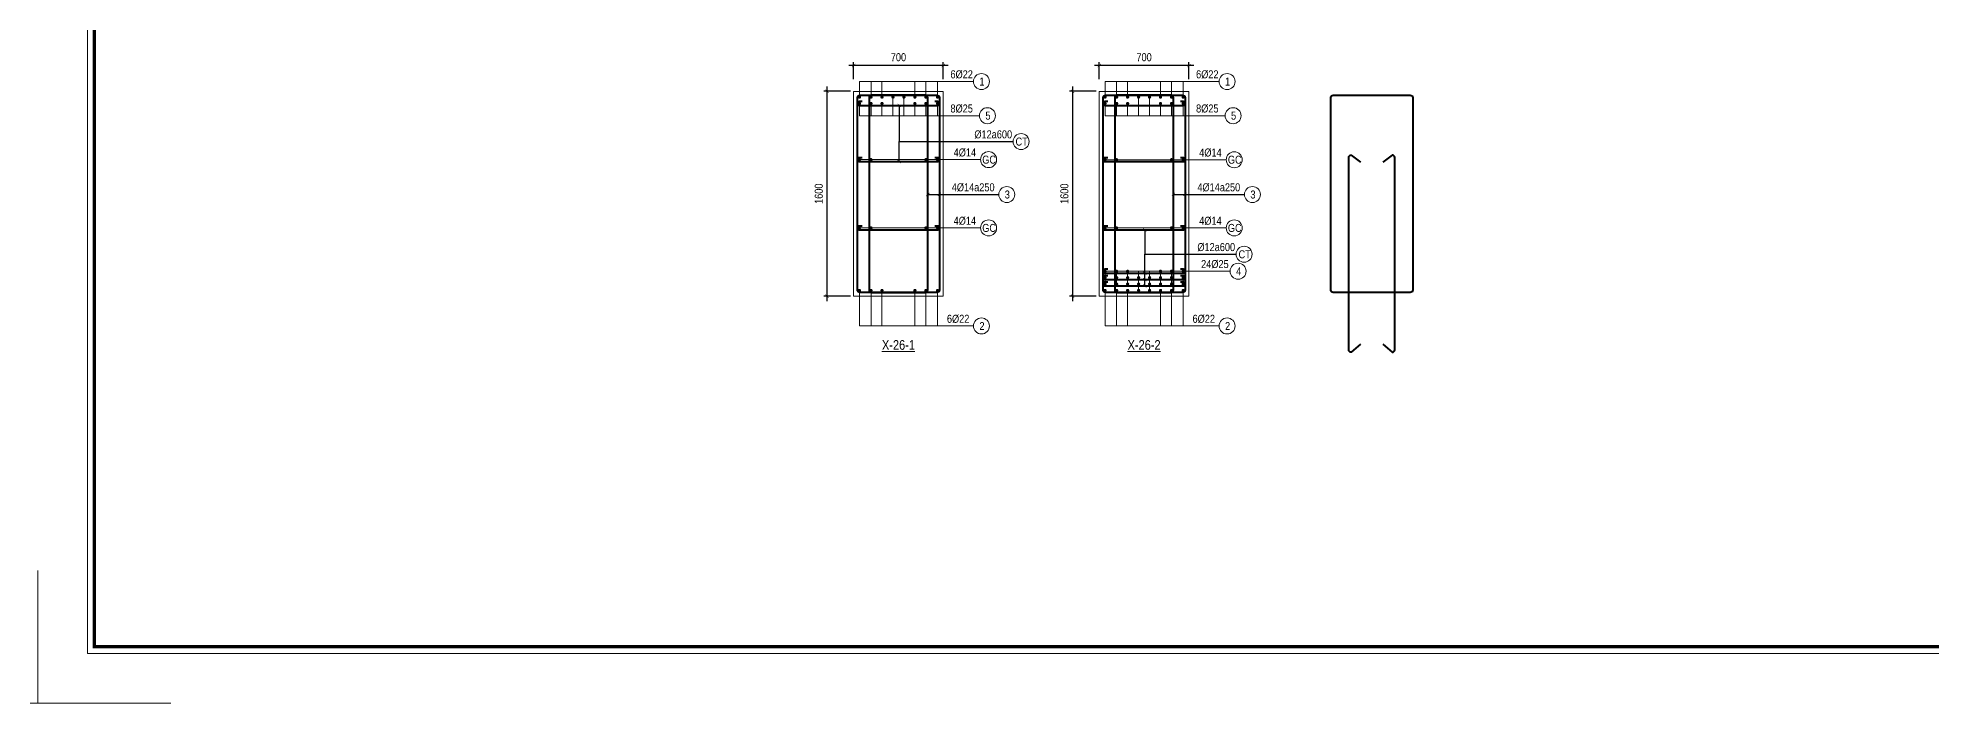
# Model space of a CAD drawing. Header units: millimetres. Extents: x 3014920 to 3563667, y -1638653 to -1356471.
# Drawn here: x 3323837 to 3338621, y -1601326 to -1596131 of the extents above; entities that cross this region are included whole.
import ezdxf
from ezdxf.enums import TextEntityAlignment as Align

# ---------------------------------------------------------------- set-up
doc = ezdxf.new("R2010")
doc.units = ezdxf.units.MM
doc.header["$MEASUREMENT"] = 0
doc.header["$PDMODE"] = 2
doc.layers.get('0').update_dxf_attribs({"lineweight": 9})
doc.layers.get('Defpoints').update_dxf_attribs({"color": 10, "lineweight": 0})
for name, color, linetype, lineweight in [('CDAI', 21, 'Continuous', 40), ('CTHEP', 50, 'Continuous', 50), ('DBAO', 90, 'Continuous', 13), ('DGIONG', 130, 'Continuous', 13), ('KTH', 154, 'Continuous', 9), ('TEXT', 7, 'Continuous', 15)]:
    doc.layers.add(name, color=color, linetype=linetype, lineweight=lineweight)
doc.styles.add('Star-HelCon', font='VHELVCN_0.TTF')
doc.styles.add('TTP-HelCon', font='VHELVCN_0.TTF')
doc.dimstyles.new('TTP-25', dxfattribs={"dimscale": 25, "dimtxt": 2.5, "dimasz": 1, "dimexe": 1, "dimexo": 1, "dimgap": 0.09, "dimtad": 0, "dimdec": 4, "dimrnd": 1, "dimzin": 9, "dimdsep": 46, "dimtxsty": 'TTP-HelCon', "dimblk": 'ARCHTICK', "dimcen": 0.09, "dimdle": 1.5, "dimclrd": 256, "dimclre": 256, "dimclrt": 7, "dimadec": 0, "dimazin": 0, "dimtfac": 1, "dimtdec": 4, "dimtmove": 0, "dimatfit": 3, "dimldrblk": 'ARCHTICK', "dimfxl": 1, "dimtvp": 1, "dimtolj": 1, "dimtzin": 0, "dimarcsym": 0})

# ---------------------------------------------------------------- blocks, each defined once
blk = doc.blocks.new('_ArchTick')
at = {"color": 0, "linetype": 'ByBlock', "const_width": 0.15}
blk.add_lwpolyline([(-0.5, -0.5), (0.5, 0.5)], dxfattribs=at)
blk = doc.blocks.new('*D161')
at = {"layer": 'Defpoints', "color": 0, "ltscale": 500, "transparency": 16777216}
for p in [(3330207, -1596548), (3329999, -1598148), (3330207, -1598148)]:
    blk.add_point(p, dxfattribs=at)
at = {"layer": 'KTH', "lineweight": -2, "ltscale": 500, "transparency": 16777216}
for p, q in [((3330182, -1596548), (3329974, -1596548)), ((3329999, -1596511), (3329999, -1598186)), ((3330182, -1598148), (3329974, -1598148))]:
    blk.add_line(p, q, dxfattribs=at)
at = {"layer": 'KTH', "lineweight": -2, "ltscale": 500, "transparency": 16777216, "xscale": 25, "yscale": 25, "zscale": 25}
for p, rotation in [((3329999, -1596548), 90), ((3329999, -1598148), 270)]:
    blk.add_blockref('_ArchTick', p, dxfattribs=dict(at, rotation=rotation))
at = {"layer": 'KTH', "color": 7, "ltscale": 500, "transparency": 16777216, "insert": (3329935, -1597348), "char_height": 62.5, "attachment_point": 5, "rotation": 90, "style": 'TTP-HelCon'}
blk.add_mtext('\\A1;1600', dxfattribs=at)
blk = doc.blocks.new('*D162')
at = {"layer": 'Defpoints', "color": 0, "ltscale": 500, "transparency": 16777216}
for p in [(3330207, -1596346), (3330207, -1596479), (3330907, -1596479)]:
    blk.add_point(p, dxfattribs=at)
at = {"layer": 'KTH', "lineweight": -2, "ltscale": 500, "transparency": 16777216}
for p, q in [((3330207, -1596454), (3330207, -1596321)), ((3330907, -1596454), (3330907, -1596321)), ((3330945, -1596346), (3330170, -1596346))]:
    blk.add_line(p, q, dxfattribs=at)
at = {"layer": 'KTH', "lineweight": -2, "ltscale": 500, "transparency": 16777216, "xscale": 25, "yscale": 25, "zscale": 25, "rotation": 180}
blk.add_blockref('_ArchTick', (3330207, -1596346), dxfattribs=at)
at = {"layer": 'KTH', "lineweight": -2, "ltscale": 500, "transparency": 16777216, "xscale": 25, "yscale": 25, "zscale": 25}
blk.add_blockref('_ArchTick', (3330907, -1596346), dxfattribs=at)
at = {"layer": 'KTH', "color": 7, "ltscale": 500, "transparency": 16777216, "insert": (3330557, -1596282), "char_height": 62.5, "attachment_point": 5, "style": 'TTP-HelCon'}
blk.add_mtext('\\A1;700', dxfattribs=at)
blk = doc.blocks.new('*D163')
at = {"layer": 'Defpoints', "color": 0, "ltscale": 500, "transparency": 16777216}
for p in [(3332125, -1596548), (3331917, -1598148), (3332125, -1598148)]:
    blk.add_point(p, dxfattribs=at)
at = {"layer": 'KTH', "lineweight": -2, "ltscale": 500, "transparency": 16777216}
for p, q in [((3332100, -1596548), (3331892, -1596548)), ((3331917, -1596511), (3331917, -1598186)), ((3332100, -1598148), (3331892, -1598148))]:
    blk.add_line(p, q, dxfattribs=at)
at = {"layer": 'KTH', "lineweight": -2, "ltscale": 500, "transparency": 16777216, "xscale": 25, "yscale": 25, "zscale": 25}
for p, rotation in [((3331917, -1596548), 90), ((3331917, -1598148), 270)]:
    blk.add_blockref('_ArchTick', p, dxfattribs=dict(at, rotation=rotation))
at = {"layer": 'KTH', "color": 7, "ltscale": 500, "transparency": 16777216, "insert": (3331853, -1597348), "char_height": 62.5, "attachment_point": 5, "rotation": 90, "style": 'TTP-HelCon'}
blk.add_mtext('\\A1;1600', dxfattribs=at)
blk = doc.blocks.new('*D164')
at = {"layer": 'Defpoints', "color": 0, "ltscale": 500, "transparency": 16777216}
for p in [(3332125, -1596346), (3332125, -1596479), (3332825, -1596479)]:
    blk.add_point(p, dxfattribs=at)
at = {"layer": 'KTH', "lineweight": -2, "ltscale": 500, "transparency": 16777216}
for p, q in [((3332125, -1596454), (3332125, -1596321)), ((3332825, -1596454), (3332825, -1596321)), ((3332863, -1596346), (3332088, -1596346))]:
    blk.add_line(p, q, dxfattribs=at)
at = {"layer": 'KTH', "lineweight": -2, "ltscale": 500, "transparency": 16777216, "xscale": 25, "yscale": 25, "zscale": 25, "rotation": 180}
blk.add_blockref('_ArchTick', (3332125, -1596346), dxfattribs=at)
at = {"layer": 'KTH', "lineweight": -2, "ltscale": 500, "transparency": 16777216, "xscale": 25, "yscale": 25, "zscale": 25}
blk.add_blockref('_ArchTick', (3332825, -1596346), dxfattribs=at)
at = {"layer": 'KTH', "color": 7, "ltscale": 500, "transparency": 16777216, "insert": (3332475, -1596282), "char_height": 62.5, "attachment_point": 5, "style": 'TTP-HelCon'}
blk.add_mtext('\\A1;700', dxfattribs=at)
blk = doc.blocks.new('CHG_XX_Khung ten')
blk.add_lwpolyline([(15, 579), (826, 579), (826, 15), (15, 15)], close=True)
at = {"color": 4, "linetype": 'Continuous', "const_width": 1}
blk.add_lwpolyline([(17, 577), (824, 577), (824, 17), (17, 17)], close=True, dxfattribs=at)
at = {"layer": 'Defpoints', "color": 1, "ltscale": 2}
for points in [[(40.06, 0), (0, 0), (0, 40)], [(800.94, 0), (841, 0), (841, 40)]]:
    blk.add_lwpolyline(points, dxfattribs=at)

msp = doc.modelspace()

# ---------------------------------------------------------------- linework, layer by layer
at = {"layer": 'CDAI', "elevation": 0}
for points in [[(3330255.81737, -1596578.32957), (3330858.31737, -1596578.32957, -0.4142135624), (3330877.06737, -1596597.07957), (3330877.06737, -1598099.57957, -0.4142135624), (3330858.31737, -1598118.32957), (3330255.81737, -1598118.32957, -0.4142135624), (3330237.06737, -1598099.57957), (3330237.06737, -1596597.07957, -0.4142135624)], [(3330767.60309, -1596578.32957), (3330346.53166, -1596578.32957, 0.4142135624), (3330327.78166, -1596597.07957), (3330327.78166, -1598099.57957, 0.4142135624), (3330346.53166, -1598118.32957), (3330767.60309, -1598118.32957, 0.4142135624), (3330786.35309, -1598099.57957), (3330786.35309, -1596597.07957, 0.4142135624)], [(3332173.77855, -1596578.32957), (3332776.27855, -1596578.32957, -0.4142135624), (3332795.02855, -1596597.07957), (3332795.02855, -1598099.57957, -0.4142135624), (3332776.27855, -1598118.32957), (3332173.77855, -1598118.32957, -0.4142135624), (3332155.02855, -1598099.57957), (3332155.02855, -1596597.07957, -0.4142135624)], [(3332685.56426, -1596578.32957), (3332264.49283, -1596578.32957, 0.4142135624), (3332245.74283, -1596597.07957), (3332245.74283, -1598099.57957, 0.4142135624), (3332264.49283, -1598118.32957), (3332685.56426, -1598118.32957, 0.4142135624), (3332704.31426, -1598099.57957), (3332704.31426, -1596597.07957, 0.4142135624)], [(3333951.282, -1596578.32957), (3334553.782, -1596578.32957, -0.4142135624), (3334572.532, -1596597.07957), (3334572.532, -1598099.57957, -0.4142135624), (3334553.782, -1598118.32957), (3333951.282, -1598118.32957, -0.4142135624), (3333932.532, -1598099.57957), (3333932.532, -1596597.07957, -0.4142135624)]]:
    msp.add_lwpolyline(points, format="xyb", close=True, dxfattribs=at)
for points in [[(3330273.98737, -1596628.32957), (3330252.06737, -1596628.32957, 0.4142135624), (3330237.06737, -1596643.32957, 0.4142135624), (3330252.06737, -1596658.32957), (3330862.06737, -1596658.32957, 0.4142135624), (3330877.06737, -1596643.32957, 0.4142135624), (3330862.06737, -1596628.32957), (3330840.14738, -1596628.32957)], [(3332191.94854, -1596628.32957), (3332170.02855, -1596628.32957, 0.4142135624), (3332155.02855, -1596643.32957, 0.4142135624), (3332170.02855, -1596658.32957), (3332780.02855, -1596658.32957, 0.4142135624), (3332795.02855, -1596643.32957, 0.4142135624), (3332780.02855, -1596628.32957), (3332758.10856, -1596628.32957)], [(3330273.98737, -1597066.6629), (3330252.06737, -1597066.6629, 0.4142135624), (3330237.06737, -1597081.6629, 0.4142135624), (3330252.06737, -1597096.6629), (3330862.06737, -1597096.6629, 0.4142135624), (3330877.06737, -1597081.6629, 0.4142135624), (3330862.06737, -1597066.6629), (3330840.14738, -1597066.6629)], [(3332191.94854, -1597067.18858), (3332170.02855, -1597067.18858, 0.4142135624), (3332155.02855, -1597082.18858, 0.4142135624), (3332170.02855, -1597097.18858), (3332780.02855, -1597097.18858, 0.4142135624), (3332795.02855, -1597082.18858, 0.4142135624), (3332780.02855, -1597067.18858), (3332758.10856, -1597067.18858)], [(3334164.83884, -1598523.0673), (3334091.99628, -1598586.00072, -0.4142135624), (3334073.24628, -1598567.25072), (3334073.24628, -1597064.75072, -0.4142135624), (3334091.99628, -1597046.00072), (3334164.83884, -1597102.40549)], [(3334340.22515, -1598523.0673), (3334413.06771, -1598586.00072, 0.4142135624), (3334431.81771, -1598567.25072), (3334431.81771, -1597064.75072, 0.4142135624), (3334413.06771, -1597046.00072), (3334340.22515, -1597102.40549)], [(3330273.98737, -1597599.99623), (3330252.06737, -1597599.99623, 0.4142135624), (3330237.06737, -1597614.99623, 0.4142135624), (3330252.06737, -1597629.99623), (3330862.06737, -1597629.99623, 0.4142135624), (3330877.06737, -1597614.99623, 0.4142135624), (3330862.06737, -1597599.99623), (3330840.14738, -1597599.99623)], [(3332191.94854, -1597599.99623), (3332170.02855, -1597599.99623, 0.4142135624), (3332155.02855, -1597614.99623, 0.4142135624), (3332170.02855, -1597629.99623), (3332780.02855, -1597629.99623, 0.4142135624), (3332795.02855, -1597614.99623, 0.4142135624), (3332780.02855, -1597599.99623), (3332758.10856, -1597599.99623)], [(3332191.94854, -1597938.32957), (3332170.02855, -1597938.32957, 0.4142135624), (3332155.02855, -1597953.32957, 0.4142135624), (3332170.02855, -1597968.32957), (3332780.02855, -1597968.32957, 0.4142135624), (3332795.02855, -1597953.32957, 0.4142135624), (3332780.02855, -1597938.32957), (3332758.10856, -1597938.32957)], [(3332191.94854, -1597988.32957), (3332170.02855, -1597988.32957, 0.4142135624), (3332155.02855, -1598003.32957, 0.4142135624), (3332170.02855, -1598018.32957), (3332780.02855, -1598018.32957, 0.4142135624), (3332795.02855, -1598003.32957, 0.4142135624), (3332780.02855, -1597988.32957), (3332758.10856, -1597988.32957)], [(3332191.94854, -1598038.32957), (3332170.02855, -1598038.32957, 0.4142135624), (3332155.02855, -1598053.32957, 0.4142135624), (3332170.02855, -1598068.32957), (3332780.02855, -1598068.32957, 0.4142135624), (3332795.02855, -1598053.32957, 0.4142135624), (3332780.02855, -1598038.32957), (3332758.10856, -1598038.32957)]]:
    msp.add_lwpolyline(points, format="xyb", dxfattribs=at)
at = {"layer": 'CTHEP', "const_width": 12.5, "elevation": 0}
for points in [[(3330245.81737, -1596593.32957, 1), (3330258.31737, -1596593.32957, 1)], [(3330245.81737, -1596643.32957, 1), (3330258.31737, -1596643.32957, 1)], [(3330336.53166, -1596593.32957, -1), (3330349.03166, -1596593.32957, -1)], [(3330336.53166, -1596643.32957, -1), (3330349.03166, -1596643.32957, -1)], [(3330422.24595, -1596593.32957, -1), (3330434.74595, -1596593.32957, -1)], [(3330422.24595, -1596643.32957, -1), (3330434.74595, -1596643.32957, -1)], [(3330507.96023, -1596593.32957, -1), (3330520.46023, -1596593.32957, -1)], [(3330606.17452, -1596593.32957, 1), (3330593.67452, -1596593.32957, 1)], [(3330691.8888, -1596593.32957, 1), (3330679.3888, -1596593.32957, 1)], [(3330691.8888, -1596643.32957, 1), (3330679.3888, -1596643.32957, 1)], [(3330777.60309, -1596593.32957, 1), (3330765.10309, -1596593.32957, 1)], [(3330777.60309, -1596643.32957, 1), (3330765.10309, -1596643.32957, 1)], [(3330855.81737, -1596593.32957, 1), (3330868.31737, -1596593.32957, 1)], [(3330855.81737, -1596643.32957, 1), (3330868.31737, -1596643.32957, 1)], [(3332163.77855, -1596593.32957, 1), (3332176.27855, -1596593.32957, 1)], [(3332163.77855, -1596643.32957, 1), (3332176.27855, -1596643.32957, 1)], [(3332254.49283, -1596593.32957, -1), (3332266.99283, -1596593.32957, -1)], [(3332254.49283, -1596643.32957, -1), (3332266.99283, -1596643.32957, -1)], [(3332340.20712, -1596593.32957, -1), (3332352.70712, -1596593.32957, -1)], [(3332340.20712, -1596643.32957, -1), (3332352.70712, -1596643.32957, -1)], [(3332425.9214, -1596593.32957, -1), (3332438.4214, -1596593.32957, -1)], [(3332524.13569, -1596593.32957, 1), (3332511.63569, -1596593.32957, 1)], [(3332609.84998, -1596593.32957, 1), (3332597.34998, -1596593.32957, 1)], [(3332609.84998, -1596643.32957, 1), (3332597.34998, -1596643.32957, 1)], [(3332695.56426, -1596593.32957, 1), (3332683.06426, -1596593.32957, 1)], [(3332695.56426, -1596643.32957, 1), (3332683.06426, -1596643.32957, 1)], [(3332773.77855, -1596593.32957, 1), (3332786.27855, -1596593.32957, 1)], [(3332773.77855, -1596643.32957, 1), (3332786.27855, -1596643.32957, 1)], [(3330245.81737, -1597081.6629, 1), (3330258.31737, -1597081.6629, 1)], [(3330336.53166, -1597081.6629, 1), (3330349.03166, -1597081.6629, 1)], [(3330765.10309, -1597081.6629, 1), (3330777.60309, -1597081.6629, 1)], [(3330855.81737, -1597081.6629, 1), (3330868.31737, -1597081.6629, 1)], [(3332163.77855, -1597082.18858, 1), (3332176.27855, -1597082.18858, 1)], [(3332254.49283, -1597082.18858, 1), (3332266.99283, -1597082.18858, 1)], [(3332683.06426, -1597082.18858, 1), (3332695.56426, -1597082.18858, 1)], [(3332773.77855, -1597082.18858, 1), (3332786.27855, -1597082.18858, 1)], [(3330245.81737, -1597614.99623, 1), (3330258.31737, -1597614.99623, 1)], [(3330336.53166, -1597614.99624, 1), (3330349.03166, -1597614.99624, 1)], [(3330765.10309, -1597614.99623, 1), (3330777.60309, -1597614.99623, 1)], [(3330855.81737, -1597614.99623, 1), (3330868.31737, -1597614.99623, 1)], [(3332163.77855, -1597614.99623, 1), (3332176.27855, -1597614.99623, 1)], [(3332254.49283, -1597614.99624, 1), (3332266.99283, -1597614.99624, 1)], [(3332683.06426, -1597614.99623, 1), (3332695.56426, -1597614.99623, 1)], [(3332773.77855, -1597614.99623, 1), (3332786.27855, -1597614.99623, 1)], [(3332163.77855, -1597953.32957, -1), (3332176.27855, -1597953.32957, -1)], [(3332254.49283, -1597953.32957, 1), (3332266.99283, -1597953.32957, 1)], [(3332340.20712, -1597953.32957, 1), (3332352.70712, -1597953.32957, 1)], [(3332609.84998, -1597953.32957, -1), (3332597.34998, -1597953.32957, -1)], [(3332695.56426, -1597953.32957, -1), (3332683.06426, -1597953.32957, -1)], [(3332773.77855, -1597953.32957, -1), (3332786.27855, -1597953.32957, -1)], [(3330245.81737, -1598103.32957, 1), (3330258.31737, -1598103.32957, 1)], [(3330336.53166, -1598103.32957, 1), (3330349.03166, -1598103.32957, 1)], [(3330422.24595, -1598103.32957, 1), (3330434.74595, -1598103.32957, 1)], [(3330691.8888, -1598103.32957, -1), (3330679.3888, -1598103.32957, -1)], [(3330777.60309, -1598103.32957, -1), (3330765.10309, -1598103.32957, -1)], [(3330855.81737, -1598103.32957, 1), (3330868.31737, -1598103.32957, 1)], [(3332163.77855, -1598003.32957, -1), (3332176.27855, -1598003.32957, -1)], [(3332163.77855, -1598053.32957, -1), (3332176.27855, -1598053.32957, -1)], [(3332163.77855, -1598103.32957, 1), (3332176.27855, -1598103.32957, 1)], [(3332254.49283, -1598003.32957, 1), (3332266.99283, -1598003.32957, 1)], [(3332254.49283, -1598053.32957, 1), (3332266.99283, -1598053.32957, 1)], [(3332254.49283, -1598103.32957, 1), (3332266.99283, -1598103.32957, 1)], [(3332340.20712, -1598003.32957, 1), (3332352.70712, -1598003.32957, 1)], [(3332340.20712, -1598053.32957, 1), (3332352.70712, -1598053.32957, 1)], [(3332340.20712, -1598103.32957, 1), (3332352.70712, -1598103.32957, 1)], [(3332425.9214, -1598003.32957, 1), (3332438.4214, -1598003.32957, 1)], [(3332425.9214, -1598053.32957, 1), (3332438.4214, -1598053.32957, 1)], [(3332425.9214, -1598103.32957, 1), (3332438.4214, -1598103.32957, 1)], [(3332524.13569, -1598003.32957, -1), (3332511.63569, -1598003.32957, -1)], [(3332524.13569, -1598053.32957, -1), (3332511.63569, -1598053.32957, -1)], [(3332524.13569, -1598103.32957, -1), (3332511.63569, -1598103.32957, -1)], [(3332609.84998, -1598003.32957, -1), (3332597.34998, -1598003.32957, -1)], [(3332609.84998, -1598053.32957, -1), (3332597.34998, -1598053.32957, -1)], [(3332609.84998, -1598103.32957, -1), (3332597.34998, -1598103.32957, -1)], [(3332695.56426, -1598003.32957, -1), (3332683.06426, -1598003.32957, -1)], [(3332695.56426, -1598053.32957, -1), (3332683.06426, -1598053.32957, -1)], [(3332695.56426, -1598103.32957, -1), (3332683.06426, -1598103.32957, -1)], [(3332773.77855, -1598003.32957, -1), (3332786.27855, -1598003.32957, -1)], [(3332773.77855, -1598053.32957, -1), (3332786.27855, -1598053.32957, -1)], [(3332773.77855, -1598103.32957, 1), (3332786.27855, -1598103.32957, 1)]]:
    msp.add_lwpolyline(points, format="xyb", close=True, dxfattribs=at)
at = {"layer": 'DBAO', "elevation": 0, "flags": 128}
for points in [[(3330207.06737, -1596548.32957), (3330907.06737, -1596548.32957)], [(3330907.06737, -1596548.32957), (3330907.06737, -1598148.32957), (3330207.06737, -1598148.32957), (3330207.06737, -1596548.32957)], [(3332125.02855, -1596548.32957), (3332825.02855, -1596548.32957)], [(3332825.02855, -1596548.32957), (3332825.02855, -1598148.32957), (3332125.02855, -1598148.32957), (3332125.02855, -1596548.32957)]]:
    msp.add_lwpolyline(points, dxfattribs=at)
at = {"layer": 'DGIONG'}
for p, q in [((3330252.06737, -1596593.32957), (3330252.06737, -1596471.57957)), ((3330252.06737, -1596471.57957), (3331142.66388, -1596471.57957)), ((3330342.78166, -1596593.32957), (3330342.78166, -1596471.57957)), ((3330428.49595, -1596593.32957), (3330428.49595, -1596471.57957)), ((3330685.6388, -1596593.32957), (3330685.6388, -1596471.57957)), ((3330771.35309, -1596593.32957), (3330771.35309, -1596471.57957)), ((3330862.06737, -1596593.32957), (3330862.06737, -1596471.57957)), ((3332170.02855, -1596593.32957), (3332170.02855, -1596471.57957)), ((3332170.02855, -1596471.57957), (3333060.62506, -1596471.57957)), ((3332260.74283, -1596593.32957), (3332260.74283, -1596471.57957)), ((3332346.45712, -1596593.32957), (3332346.45712, -1596471.57957)), ((3332603.59998, -1596593.32957), (3332603.59998, -1596471.57957)), ((3332689.31426, -1596593.32957), (3332689.31426, -1596471.57957)), ((3332780.02855, -1596593.32957), (3332780.02855, -1596471.57957)), ((3330514.21023, -1596738.32957), (3330514.21023, -1596593.32957)), ((3330599.92452, -1596738.32957), (3330599.92452, -1596593.32957)), ((3332432.1714, -1596738.32957), (3332432.1714, -1596593.32957)), ((3332517.88569, -1596738.32957), (3332517.88569, -1596593.32957)), ((3330252.06737, -1596643.32957), (3330252.06737, -1596738.32957)), ((3330252.06737, -1596738.32957), (3331189.40497, -1596738.32957)), ((3330342.78166, -1596643.32957), (3330342.78166, -1596738.32957)), ((3330428.49595, -1596643.32957), (3330428.49595, -1596738.32957)), ((3330685.6388, -1596643.32957), (3330685.6388, -1596738.32957)), ((3330771.35309, -1596643.32957), (3330771.35309, -1596738.32957)), ((3330862.06737, -1596643.32957), (3330862.06737, -1596738.32957)), ((3332170.02855, -1596643.32957), (3332170.02855, -1596738.32957)), ((3332170.02855, -1596738.32957), (3333107.36615, -1596738.32957)), ((3332260.74283, -1596643.32957), (3332260.74283, -1596738.32957)), ((3332346.45712, -1596643.32957), (3332346.45712, -1596738.32957)), ((3332603.59998, -1596643.32957), (3332603.59998, -1596738.32957)), ((3332689.31426, -1596643.32957), (3332689.31426, -1596738.32957)), ((3332780.02855, -1596643.32957), (3332780.02855, -1596738.32957)), ((3330252.06737, -1597081.6629), (3331198.62844, -1597081.6629)), ((3332170.02855, -1597082.18858), (3333116.58961, -1597082.18858)), ((3330252.06737, -1597614.99623), (3331198.62844, -1597614.99624)), ((3332170.02855, -1597614.99623), (3333116.58961, -1597614.99624)), ((3332170.02855, -1597953.32957), (3333146.77993, -1597953.32957)), ((3332170.02855, -1598053.32957), (3332170.02855, -1597953.32957)), ((3332260.74283, -1598053.32957), (3332260.74283, -1597953.32957)), ((3332346.45712, -1598053.32957), (3332346.45712, -1597953.32957)), ((3332432.1714, -1597953.32957), (3332432.1714, -1598103.32957)), ((3332517.88569, -1597953.32957), (3332517.88569, -1598103.32957)), ((3332603.59998, -1598053.32957), (3332603.59998, -1597953.32957)), ((3332689.31426, -1598053.32957), (3332689.31426, -1597953.32957)), ((3330252.06737, -1598380.73139), (3330252.06737, -1598103.32957)), ((3330342.78166, -1598103.32957), (3330342.78166, -1598380.73139)), ((3330428.49595, -1598103.32957), (3330428.49595, -1598380.73139)), ((3330685.6388, -1598103.32957), (3330685.6388, -1598380.73139)), ((3330771.35309, -1598103.32957), (3330771.35309, -1598380.73139)), ((3330862.06737, -1598380.73139), (3330862.06737, -1598103.32957)), ((3332170.02855, -1598380.73139), (3332170.02855, -1598103.32957)), ((3332260.74283, -1598103.32957), (3332260.74283, -1598380.73139)), ((3332346.45712, -1598103.32957), (3332346.45712, -1598380.73139)), ((3332603.59998, -1598103.32957), (3332603.59998, -1598380.73139)), ((3332689.31426, -1598103.32957), (3332689.31426, -1598380.73139)), ((3332780.02855, -1598053.32957), (3332780.02855, -1598008.32957)), ((3332780.02855, -1598380.73139), (3332780.02855, -1598103.32957)), ((3330252.06737, -1598380.73139), (3331142.66388, -1598380.73139)), ((3332170.02855, -1598380.73139), (3333060.62506, -1598380.73139))]:
    msp.add_line(p, q, dxfattribs=at)
for centre in [(3331205.16388, -1596471.57957), (3333123.12506, -1596471.57957), (3331251.90497, -1596738.32957), (3333169.86615, -1596738.32957), (3331514.91749, -1596940.6081), (3331261.12844, -1597081.6629), (3333179.08961, -1597082.18858), (3331402.99421, -1597354.00643), (3333320.95538, -1597354.00643), (3331261.12844, -1597614.99624), (3333179.08961, -1597614.99624), (3333256.19251, -1597820.78203), (3333209.27993, -1597953.32957), (3331205.16388, -1598380.73139), (3333123.12506, -1598380.73139)]:
    msp.add_circle(centre, 62.5, dxfattribs=at)

# ---------------------------------------------------------------- block references
at = {"color": 5, "xscale": 25.92478421704392, "yscale": 25.92478421704392, "zscale": 25.92478421704392}
msp.add_blockref('CHG_XX_Khung ten', (3302034.29319, -1601326.46106), dxfattribs=at)

# ---------------------------------------------------------------- texts
at = {"layer": 'TEXT', "style": 'TTP-HelCon'}
for s, p in [('6Þ22', (3330963.02571, -1596446.57957)), ('6Þ22', (3332880.98688, -1596446.57957)), ('8Þ25', (3330963.02571, -1596713.32957)), ('8Þ25', (3332880.98688, -1596713.32957)), ('Þ12a600', (3331149.83206, -1596915.6081)), ('4Þ14', (3330987.79317, -1597056.6629)), ('4Þ14', (3332905.75434, -1597057.18858)), ('4Þ14a250', (3330973.14591, -1597329.00643)), ('4Þ14a250', (3332891.10709, -1597329.00643)), ('4Þ14', (3330987.79317, -1597589.99624)), ('4Þ14', (3332905.75434, -1597589.99624)), ('Þ12a600', (3332891.10709, -1597795.78203)), ('24Þ25', (3332920.40067, -1597928.32957)), ('6Þ22', (3330935.52571, -1598355.73139)), ('6Þ22', (3332853.48688, -1598355.73139))]:
    msp.add_text(s, height=62.5, dxfattribs=at).set_placement(p)
at = {"layer": 'TEXT', "style": 'Star-HelCon'}
for s, p in [('1', (3331209.33055, -1596471.57957)), ('1', (3333127.29172, -1596471.57957)), ('5', (3331256.07164, -1596738.32957)), ('5', (3333174.03281, -1596738.32957)), ('CT', (3331519.08415, -1596940.6081)), ('GC', (3331265.29511, -1597081.6629)), ('GC', (3333183.25628, -1597082.18858)), ('3', (3331407.16088, -1597354.00643)), ('3', (3333325.12205, -1597354.00643)), ('GC', (3331265.29511, -1597614.99624)), ('GC', (3333183.25628, -1597614.99624)), ('CT', (3333260.35917, -1597820.78203)), ('4', (3333213.4466, -1597953.32957)), ('2', (3331209.33055, -1598380.73139)), ('2', (3333127.29172, -1598380.73139))]:
    msp.add_text(s, height=62.5, dxfattribs=at).set_placement(p, align=Align.MIDDLE)
at = {"layer": 'TEXT', "style": 'TTP-HelCon'}
for s, p in [('%%UX-26-1', (3330557.06737, -1598566.31755)), ('%%UX-26-2', (3332475.02855, -1598566.31755))]:
    msp.add_text(s, height=75, dxfattribs=at).set_placement(p, align=Align.CENTER)

# ---------------------------------------------------------------- dimensions: what is measured, and where the dimension line sits
at = {"layer": 'KTH', "ltscale": 500}
for base, p1, p2, picture, middle in [((3330207.06737, -1596346.07957), (3330907.06737, -1596479.31762), (3330207.06737, -1596479.31762), '*D162', (3330557.06737, -1596282.24624)), ((3332125.02855, -1596346.07957), (3332825.02855, -1596479.31762), (3332125.02855, -1596479.31762), '*D164', (3332475.02855, -1596282.24624))]:
    dim = msp.add_linear_dim(base=base, p1=p1, p2=p2, dimstyle='TTP-25', dxfattribs=at)
    dim.commit()
    dim.dimension.update_dxf_attribs({"geometry": picture, "text_midpoint": middle})
for base, p1, p2, picture, middle in [((3329998.82973, -1598148.32957), (3330207.06737, -1596548.32957), (3330207.06737, -1598148.32957), '*D161', (3329934.9964, -1597348.32957)), ((3331916.79091, -1598148.32957), (3332125.02855, -1596548.32957), (3332125.02855, -1598148.32957), '*D163', (3331852.95757, -1597348.32957))]:
    dim = msp.add_linear_dim(base=base, p1=p1, p2=p2, angle=90, dimstyle='TTP-25', dxfattribs=at)
    dim.commit()
    dim.dimension.update_dxf_attribs({"geometry": picture, "text_midpoint": middle})

# ---------------------------------------------------------------- leaders
at = {"layer": 'DGIONG'}
for points in [[(3330562.71155, -1596658.32957), (3330562.71155, -1596940.6081), (3331452.41749, -1596940.6081)], [(3330562.71155, -1597096.6629), (3330562.71155, -1596940.6081), (3331452.41749, -1596940.6081)], [(3330786.35309, -1597354.00643), (3331340.49421, -1597354.00643)], [(3330877.06737, -1597354.00643), (3331340.49421, -1597354.00643)], [(3332704.31426, -1597354.00643), (3333258.45538, -1597354.00643)], [(3332795.02855, -1597354.00643), (3333258.45538, -1597354.00643)], [(3332480.67272, -1597629.99623), (3332480.67272, -1597820.78203), (3333193.69251, -1597820.78203)], [(3332480.67272, -1598068.32957), (3332480.67272, -1597820.78203), (3333193.69251, -1597820.78203)], [(3332480.67272, -1598018.32957), (3332480.67272, -1597820.78203), (3333193.69251, -1597820.78203)], [(3332480.67272, -1597968.32957), (3332480.67272, -1597820.78203), (3333193.69251, -1597820.78203)]]:
    msp.add_leader(points, dimstyle='TTP-25', dxfattribs=at)

# ---------------------------------------------------------------- next in the draw order: block references
at = {"color": 5, "xscale": 25.92478421704392, "yscale": 25.92478421704392, "zscale": 25.92478421704392}
msp.add_blockref('CHG_XX_Khung ten', (3323837.03672, -1601326.46106), dxfattribs=at)

doc.saveas('drawing.dxf')
